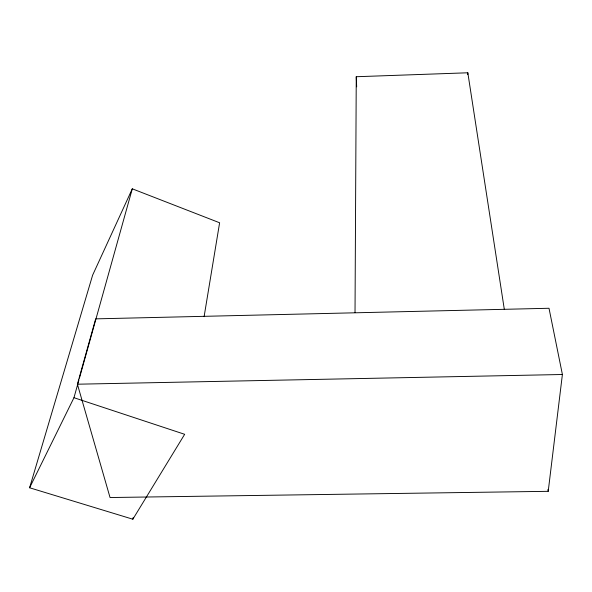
<?xml version="1.0" encoding="UTF-8"?>
<svg xmlns="http://www.w3.org/2000/svg" width="592" height="592" viewBox="0 0 592 592"><rect width="100%" height="100%" fill="white"/><g stroke="black" fill="none" stroke-linecap="round" stroke-linejoin="round"><path stroke-width="0.89" d="M355.022 312.524L356.258 76.731L467.821 72.786L504.31 309.35M467.754 74.614L467.821 72.786M548.214 491.323L562.4 374.499L549.006 308.269L95.675 318.859L77.404 384.208L110.045 497.532L548.214 491.323L547.911 489.51M204.099 316.683L219.617 222.77L132.29 188.818L92.633 275.147L29.6 487.771L132.852 519.214L184.667 434.299L73.97 397.706L29.6 487.771M132.852 519.214L133.215 517.401M73.97 397.706L78.936 379.931M79.432 378.147L132.29 188.818M77.404 384.208L562.4 374.499M356.258 76.731L356.673 86.817"/></g></svg>
